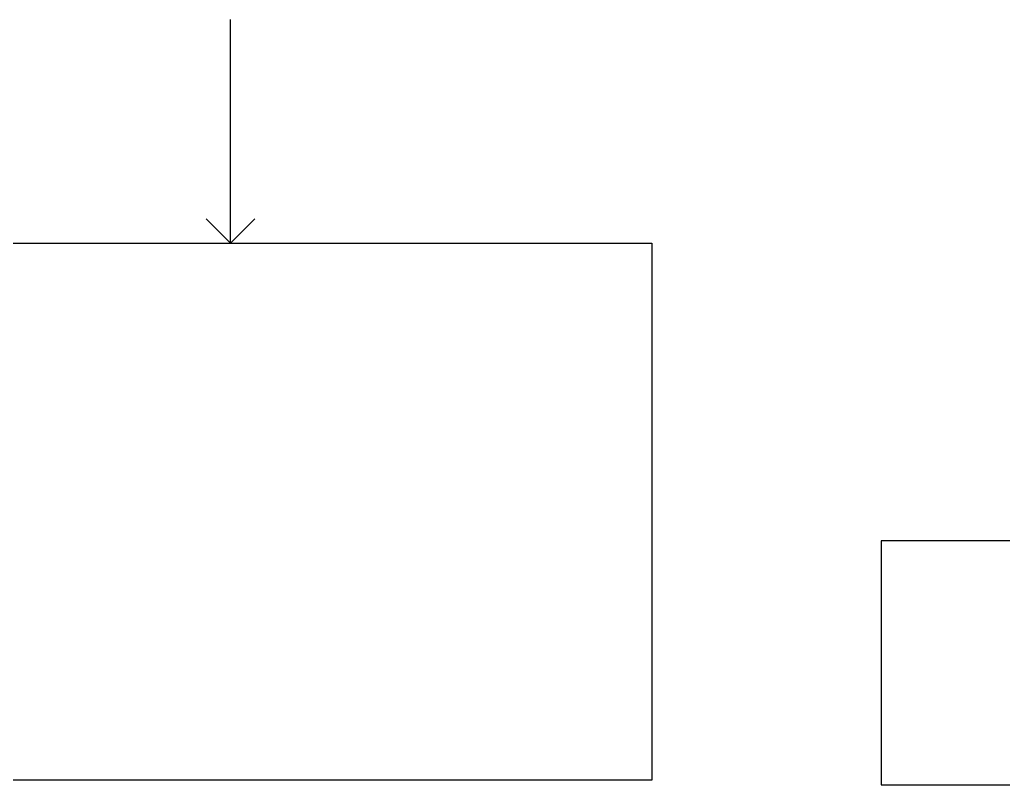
# Model space of a CAD drawing. Header units: millimetres. Extents: x -661525 to 498941, y 282148 to 1359693.
# Drawn here: x -332653 to -328626, y 454743 to 457868 of the extents above; entities that cross this region are included whole.
import ezdxf

# ---------------------------------------------------------------- set-up
doc = ezdxf.new("R2010")
doc.units = ezdxf.units.MM
doc.header["$LTSCALE"] = 2.5
doc.layers.get('0').update_dxf_attribs({"linetype": 'CONTINUOUS'})
for name, color, linetype in [('A-ANNO-DIMS-100', 11, 'CONTINUOUS'), ('A-ANNO-DIMS-MAS-25', 11, 'CONTINUOUS'), ('A-ANNO-NOTE', 11, 'CONTINUOUS')]:
    doc.layers.add(name, color=color, linetype=linetype)
doc.styles.add('COMPLEX', font='complex.shx', dxfattribs={"width": 0.8})
doc.dimstyles.new('TICK100', dxfattribs={"dimtxt": 250, "dimasz": 200, "dimexe": 150, "dimexo": 10, "dimgap": 50, "dimtad": 0, "dimdec": 0, "dimrnd": 5, "dimzin": 1, "dimdsep": 46, "dimtxsty": 'COMPLEX', "dimblk1": 'ARCHTICK', "dimblk2": 'ARCHTICK', "dimsah": 1, "dimcen": 0.09375, "dimdle": 150, "dimclrd": 11, "dimclre": 11, "dimclrt": 7, "dimadec": 0, "dimazin": 0, "dimtfac": 1, "dimtdec": 0, "dimtofl": 0, "dimtmove": 0, "dimatfit": 3, "dimldrblk": 'OPEN90', "dimfxl": 1, "dimtolj": 1, "dimtzin": 1, "dimarcsym": 0})

# ---------------------------------------------------------------- blocks, each defined once
blk = doc.blocks.new('_ARCHTICK')
at = {"color": 0, "linetype": 'ByBlock', "const_width": 0.15}
blk.add_lwpolyline([(-0.5, -0.5), (0.5, 0.5)], dxfattribs=at)
blk = doc.blocks.new('_Open90')
at = {"color": 0, "linetype": 'ByBlock', "lineweight": -2}
for p, q in [((-0.5, 0.5), (0, 0)), ((0, 0), (-1, 0)), ((0, 0), (-0.5, -0.5))]:
    blk.add_line(p, q, dxfattribs=at)

msp = doc.modelspace()

# ---------------------------------------------------------------- linework, layer by layer
at = {"layer": 'A-ANNO-DIMS-100', "color": 254}
msp.add_lwpolyline([(-327559.3, 440920.5), (-326225.6, 440920.5), (-317766.3, 440920.5), (-317766.3, 455732.8), (-329125.6, 455732.8), (-329125.6, 454732.8), (-318770.6, 454732.8), (-318770.6, 442866.2), (-328155.6, 440788.5)], dxfattribs=at)
at = {"layer": 'A-ANNO-DIMS-MAS-25'}
msp.add_lwpolyline([(-330064.6, 454751.8), (-333464.6, 454751.8), (-333464.6, 456951.8), (-330064.6, 456951.8)], close=True, dxfattribs=at)

# ---------------------------------------------------------------- leaders
at = {"layer": 'A-ANNO-NOTE'}
msp.add_leader([(-331790, 456951.8), (-331790, 457478.4), (-331790, 457868)], dimstyle='TICK100', override={"dimgap": 50, "dimtad": 0}, dxfattribs=at)

doc.saveas('drawing.dxf')
